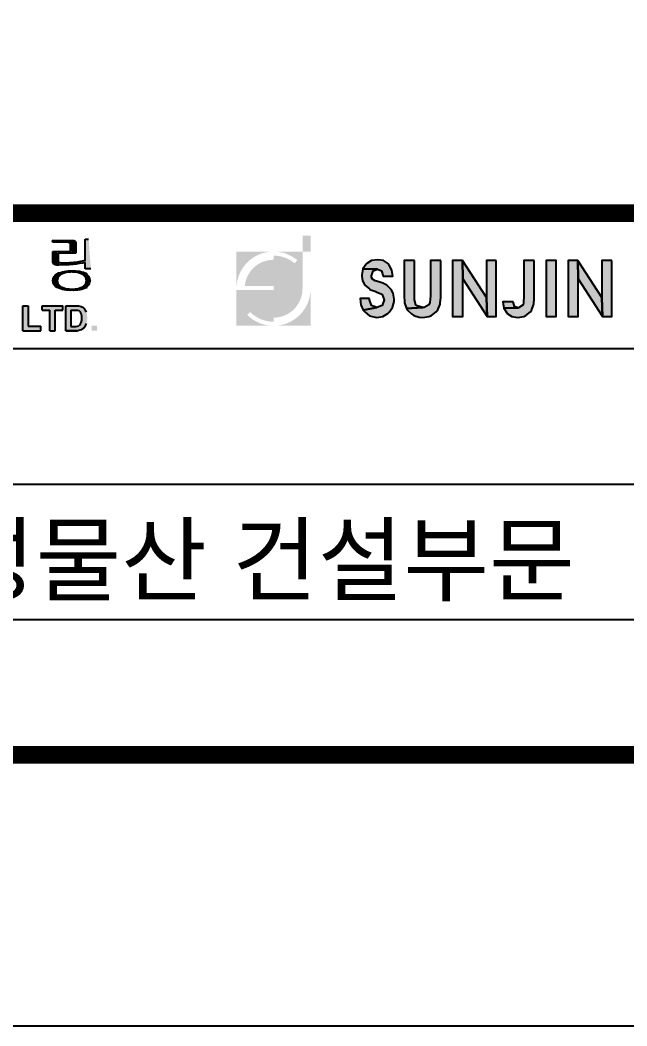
# Model space of a CAD drawing. Header units: millimetres. Extents: x 0 to 1079, y 0 to 594.
# Drawn here: x 269.2 to 314, y 0 to 74.2 of the extents above; entities that cross this region are included whole.
import ezdxf
from ezdxf.enums import TextEntityAlignment as Align

# ---------------------------------------------------------------- set-up
doc = ezdxf.new("R2010")
doc.units = ezdxf.units.MM
doc.layers.add('A-ANNO-TTLB', color=7, linetype='Continuous')
doc.styles.add('GUN', font='GNGT.TTF')
doc.styles.add('TTLB-BIG', font='Gulim.TTF', dxfattribs={"height": 3})
doc.styles.add('굴림체', font='GulimChe.TTF', dxfattribs={"height": 3})

# ---------------------------------------------------------------- blocks, each defined once
blk = doc.blocks.new('W')
at = {"layer": 'A-ANNO-TTLB'}
h = blk.add_hatch(color=7, dxfattribs=at)
h.paths.add_polyline_path([(287.944, 57.164), (285.203, 57.164), (285.203, 54.626), (285.211, 54.626, -0.392609)])
h.paths.add_polyline_path([(287.944, 57.164, -0.175016), (289.696, 56.531), (289.503, 56.3, 0.175016), (287.944, 56.863), (287.944, 56.561, 0.386565), (285.815, 54.626), (287.944, 54.626), (287.944, 54.325), (285.203, 54.325), (285.203, 51.682), (287.944, 51.682, -0.200092), (285.997, 52.493), (286.211, 52.705, 0.200092), (287.944, 51.983), (287.944, 52.284, 0.414214), (290.083, 54.423), (290.083, 57.164)])
h.paths.add_polyline_path([(287.944, 51.682), (290.685, 51.682), (290.685, 54.423, -0.414214)])
h.paths.add_polyline_path([(290.083, 57.164), (290.685, 57.164), (290.685, 58.338), (290.083, 58.338)])
h = blk.add_hatch(color=7, dxfattribs=at)
h.paths.add_polyline_path([(310.417, 56.493), (310.444, 55.162), (312.236, 52.38), (312.182, 53.778)])
h.paths.add_polyline_path([(310.417, 56.493), (309.698, 56.493), (309.698, 52.38), (310.444, 52.38), (310.444, 55.162)])
h.paths.add_polyline_path([(312.929, 56.493), (312.182, 56.493), (312.182, 53.778), (312.236, 52.38), (312.929, 52.38)])
h.paths.add_polyline_path([(308.816, 52.38), (308.816, 56.493), (308.069, 56.493), (308.069, 52.38)])
h.paths.add_polyline_path([(307.187, 56.493), (306.427, 56.493), (306.427, 53.9), (306.399, 53.371), (306.372, 53.221), (306.033, 53.018), (306.006, 53.018), (304.947, 52.99), (305.164, 52.638), (305.191, 52.597), (305.544, 52.38), (305.992, 52.298), (306.427, 52.38), (306.576, 52.447), (306.929, 52.719), (306.997, 52.814), (307.146, 53.235), (307.16, 53.276), (307.187, 53.71), (307.187, 53.818)])
h.paths.add_polyline_path([(305.626, 53.452), (304.879, 53.452), (304.947, 52.99), (306.006, 53.018), (305.734, 53.113)])
h.paths.add_polyline_path([(301.893, 56.493), (301.92, 55.162), (303.712, 52.38), (303.657, 53.778)])
h.paths.add_polyline_path([(301.893, 56.493), (301.16, 56.493), (301.16, 52.38), (301.92, 52.38), (301.92, 55.162)])
h.paths.add_polyline_path([(304.39, 56.493), (303.657, 56.493), (303.657, 53.778), (303.712, 52.38), (304.39, 52.38)])
h.paths.add_polyline_path([(300.291, 56.493), (299.531, 56.493), (299.531, 53.9), (299.49, 53.398), (299.422, 53.235), (299.069, 53.045), (298.961, 53.045), (297.753, 52.95), (297.807, 52.868), (298.119, 52.556), (298.296, 52.447), (298.703, 52.312), (298.974, 52.298), (299.422, 52.366), (299.612, 52.447), (299.952, 52.719), (300.074, 52.868), (300.237, 53.276), (300.25, 53.343), (300.291, 53.764), (300.291, 53.913)])
h.paths.add_polyline_path([(298.35, 56.493), (297.59, 56.493), (297.59, 53.913), (297.603, 53.438), (297.617, 53.371), (297.753, 52.95), (298.961, 53.045), (298.54, 53.153), (298.459, 53.235), (298.364, 53.601), (298.35, 53.9)])
h.paths.add_polyline_path([(295.635, 56.56), (295.187, 56.493), (294.834, 56.275), (294.794, 56.221), (294.549, 55.882), (295.622, 55.855), (295.92, 55.732), (296.042, 55.339), (296.762, 55.339), (296.68, 55.8), (296.49, 56.167), (296.422, 56.248), (296.069, 56.493)])
h.paths.add_polyline_path([(294.549, 55.882), (294.454, 55.447), (294.454, 55.352), (294.508, 54.999), (294.685, 54.687), (295.024, 54.402), (295.065, 54.375), (295.486, 54.212), (295.513, 54.199), (295.947, 54.022), (295.974, 53.995), (296.11, 53.601), (295.974, 53.194), (295.974, 53.18), (295.567, 53.031), (294.563, 52.841), (294.699, 52.678), (295.038, 52.42), (295.445, 52.312), (295.581, 52.298), (296.015, 52.366), (296.382, 52.583), (296.49, 52.692), (296.721, 53.045), (296.843, 53.466), (296.843, 53.656), (296.775, 54.104), (296.626, 54.375), (296.314, 54.674), (296.002, 54.837), (295.73, 54.932), (295.459, 55.013), (295.255, 55.135), (295.187, 55.244), (295.187, 55.38), (295.296, 55.732), (295.622, 55.855)])
h.paths.add_polyline_path([(295.038, 53.696), (294.346, 53.696), (294.4, 53.235), (294.563, 52.841), (295.567, 53.031), (295.187, 53.194), (295.038, 53.588)])
at = {"layer": 'A-ANNO-TTLB', "ltscale": 5}
h = blk.add_hatch(color=256, dxfattribs=at)
h.paths.add_polyline_path([(270.756, 51.322), (270.756, 51.655), (269.832, 51.654), (269.833, 53.162), (269.443, 53.162), (269.444, 51.322)])
h.paths.add_polyline_path([(271.817, 52.835), (272.384, 52.836), (272.383, 53.163), (270.868, 53.162), (270.868, 52.834), (271.427, 52.834), (271.429, 51.321), (271.817, 51.322)])
h.paths.add_polyline_path([(272.609, 51.322), (273.434, 51.323), (273.544, 51.331), (273.646, 51.353), (273.74, 51.388), (273.824, 51.435), (273.903, 51.496), (273.972, 51.569), (274.033, 51.657), (274.042, 51.674), (274.088, 51.761), (274.124, 51.854), (274.152, 51.952), (274.172, 52.057), (274.183, 52.167), (274.188, 52.284), (274.186, 52.363), (274.175, 52.475), (274.157, 52.581), (274.127, 52.679), (274.09, 52.771), (274.043, 52.856), (273.985, 52.936), (273.915, 53.005), (273.835, 53.062), (273.748, 53.106), (273.65, 53.138), (273.543, 53.157), (273.428, 53.161), (272.609, 53.163)])
h.paths.add_polyline_path([(272.987, 52.846), (273.361, 52.845), (273.459, 52.836), (273.558, 52.806), (273.639, 52.752), (273.645, 52.745), (273.697, 52.682), (273.737, 52.601), (273.766, 52.503), (273.782, 52.387), (273.789, 52.256), (273.789, 52.239), (273.783, 52.119), (273.764, 52.011), (273.736, 51.917), (273.698, 51.833), (273.641, 51.754), (273.564, 51.692), (273.474, 51.654), (273.368, 51.642), (272.988, 51.641)], flags=16)
h.paths.add_polyline_path([(274.901, 51.322), (274.902, 51.698), (274.512, 51.699), (274.511, 51.321)])
at = {"layer": 'A-ANNO-TTLB'}
for p, q in [((271.605, 57.991), (273.095, 57.991)), ((274.047, 58.086), (274.291, 58.086)), ((274.047, 56.515), (274.047, 58.086)), ((271.646, 56.471), (271.646, 57.177)), ((271.646, 57.177), (272.948, 57.177)), ((272.797, 57.847), (271.717, 57.847)), ((272.948, 57.177), (272.948, 57.673)), ((273.355, 57.745), (273.355, 57.033)), ((272.053, 57.033), (272.053, 56.474)), ((273.355, 57.033), (272.053, 57.033)), ((274.047, 55.884), (274.047, 56.363)), ((274.454, 55.884), (274.047, 55.884)), ((269.444, 51.322), (269.443, 53.162)), ((269.443, 53.162), (269.833, 53.162)), ((269.833, 53.162), (269.832, 51.654)), ((270.868, 53.162), (272.383, 53.163)), ((270.868, 52.834), (270.868, 53.162)), ((270.868, 52.834), (271.427, 52.834)), ((271.429, 51.321), (271.427, 52.834)), ((271.817, 52.835), (272.384, 52.836)), ((271.817, 51.322), (271.817, 52.835)), ((272.384, 52.836), (272.383, 53.163)), ((272.609, 51.322), (272.609, 53.163)), ((272.609, 53.163), (273.428, 53.161)), ((272.987, 52.846), (272.988, 51.641)), ((272.987, 52.846), (273.361, 52.845)), ((273.361, 52.845), (273.459, 52.836)), ((273.428, 53.161), (273.543, 53.157)), ((273.459, 52.836), (273.558, 52.806)), ((273.543, 53.157), (273.65, 53.138)), ((273.639, 52.752), (273.558, 52.806)), ((273.639, 52.752), (273.645, 52.745)), ((273.645, 52.745), (273.697, 52.682)), ((273.65, 53.138), (273.748, 53.106)), ((273.748, 53.106), (273.835, 53.062)), ((273.835, 53.062), (273.915, 53.005)), ((273.915, 53.005), (273.985, 52.936)), ((273.985, 52.936), (274.043, 52.856)), ((274.09, 52.771), (274.043, 52.856)), ((274.127, 52.679), (274.09, 52.771)), ((273.737, 52.601), (273.697, 52.682)), ((273.736, 51.917), (273.764, 52.011)), ((273.766, 52.503), (273.737, 52.601)), ((273.764, 52.011), (273.783, 52.119)), ((273.782, 52.387), (273.766, 52.503)), ((273.789, 52.256), (273.782, 52.387)), ((273.783, 52.119), (273.789, 52.239)), ((273.789, 52.256), (273.789, 52.239)), ((269.444, 51.322), (270.756, 51.322)), ((269.832, 51.654), (270.756, 51.655)), ((270.756, 51.322), (270.756, 51.655)), ((271.429, 51.321), (271.817, 51.322)), ((272.609, 51.322), (273.434, 51.323)), ((272.609, 51.322), (273.434, 51.323)), ((273.413, 51.322), (272.609, 51.322)), ((272.988, 51.641), (273.368, 51.642)), ((273.368, 51.642), (273.474, 51.654)), ((273.434, 51.323), (273.413, 51.322)), ((273.434, 51.323), (273.544, 51.331)), ((273.474, 51.654), (273.564, 51.692)), ((273.646, 51.353), (273.544, 51.331)), ((273.641, 51.754), (273.564, 51.692)), ((273.641, 51.754), (273.698, 51.833)), ((273.74, 51.388), (273.646, 51.353)), ((273.698, 51.833), (273.736, 51.917)), ((273.824, 51.435), (273.74, 51.388)), ((273.903, 51.496), (273.824, 51.435)), ((273.972, 51.569), (273.903, 51.496)), ((273.972, 51.569), (274.033, 51.657)), ((274.033, 51.657), (274.042, 51.674)), ((274.042, 51.674), (274.088, 51.761)), ((274.088, 51.761), (274.124, 51.854)), ((190, 50), (350, 50)), ((190, 40), (350, 40)), ((190, 30), (350, 30)), ((0, 0), (841, 0))]:
    blk.add_line(p, q, dxfattribs=at)
at = {"layer": 'A-ANNO-TTLB', "const_width": 1.3}
blk.add_lwpolyline([(40, 574), (821, 574), (821, 20), (40, 20)], close=True, dxfattribs=at)
blk.add_lwpolyline([(40, 60), (821.297, 60)], dxfattribs=at)
at = {"layer": 'A-ANNO-TTLB', "color": 7}
for points in [[(295.635, 56.56), (295.187, 56.493), (294.834, 56.275), (294.794, 56.221), (294.549, 55.882), (295.622, 55.855), (295.92, 55.732), (296.042, 55.339), (296.762, 55.339), (296.68, 55.8), (296.49, 56.167), (296.422, 56.248), (296.069, 56.493), (295.635, 56.56)], [(298.35, 56.493), (297.59, 56.493), (297.59, 53.913), (297.603, 53.438), (297.617, 53.371), (297.753, 52.95), (298.961, 53.045), (298.54, 53.153), (298.459, 53.235), (298.364, 53.601), (298.35, 53.9), (298.35, 56.493)], [(300.291, 56.493), (299.531, 56.493), (299.531, 53.9), (299.49, 53.398), (299.422, 53.235), (299.069, 53.045), (298.961, 53.045), (297.753, 52.95), (297.807, 52.868), (298.119, 52.556), (298.296, 52.447), (298.703, 52.312), (298.974, 52.298), (299.422, 52.366), (299.612, 52.447), (299.952, 52.719), (300.074, 52.868), (300.237, 53.276), (300.25, 53.343), (300.291, 53.764), (300.291, 53.913), (300.291, 56.493)], [(301.893, 56.493), (301.16, 56.493), (301.16, 52.38), (301.92, 52.38), (301.92, 55.162), (301.893, 56.493)], [(301.893, 56.493), (301.92, 55.162), (303.712, 52.38), (303.657, 53.778), (301.893, 56.493)], [(304.39, 56.493), (303.657, 56.493), (303.657, 53.778), (303.712, 52.38), (304.39, 52.38), (304.39, 56.493)], [(307.187, 56.493), (306.427, 56.493), (306.427, 53.9), (306.399, 53.371), (306.372, 53.221), (306.033, 53.018), (306.006, 53.018), (304.947, 52.99), (305.164, 52.638), (305.191, 52.597), (305.544, 52.38), (305.992, 52.298), (305.992, 52.298), (306.427, 52.38), (306.576, 52.447), (306.929, 52.719), (306.997, 52.814), (307.146, 53.235), (307.16, 53.276), (307.187, 53.71), (307.187, 53.818), (307.187, 56.493)], [(308.816, 52.38), (308.816, 56.493), (308.069, 56.493), (308.069, 52.38), (308.816, 52.38), (308.816, 52.38)], [(310.417, 56.493), (309.698, 56.493), (309.698, 52.38), (310.444, 52.38), (310.444, 55.162), (310.417, 56.493)], [(310.417, 56.493), (310.444, 55.162), (312.236, 52.38), (312.182, 53.778), (310.417, 56.493)], [(312.929, 56.493), (312.182, 56.493), (312.182, 53.778), (312.236, 52.38), (312.929, 52.38), (312.929, 56.493)], [(294.549, 55.882), (294.454, 55.447), (294.454, 55.352), (294.508, 54.999), (294.685, 54.687), (295.024, 54.402), (295.065, 54.375), (295.486, 54.212), (295.513, 54.199), (295.947, 54.022), (295.974, 53.995), (296.11, 53.601), (295.974, 53.194), (295.974, 53.18), (295.567, 53.031), (295.567, 53.031), (294.563, 52.841), (294.699, 52.678), (295.038, 52.42), (295.445, 52.312), (295.581, 52.298), (296.015, 52.366), (296.382, 52.583), (296.49, 52.692), (296.721, 53.045), (296.843, 53.466), (296.843, 53.656), (296.775, 54.104), (296.626, 54.375), (296.314, 54.674), (296.002, 54.837), (295.73, 54.932), (295.459, 55.013), (295.255, 55.135), (295.187, 55.244), (295.187, 55.38), (295.296, 55.732), (295.622, 55.855), (294.549, 55.882)], [(295.038, 53.696), (294.346, 53.696), (294.4, 53.235), (294.563, 52.841), (295.567, 53.031), (295.187, 53.194), (295.038, 53.588), (295.038, 53.696)], [(305.626, 53.452), (304.879, 53.452), (304.947, 52.99), (306.006, 53.018), (305.734, 53.113), (305.626, 53.452)]]:
    blk.add_lwpolyline(points, dxfattribs=at)
at = {"layer": 'A-ANNO-TTLB', "extrusion": (0, 0, -1)}
for centre, major_axis, start_param, end_param in [((271.731, 57.979), (0, 0.148), 3.902161, 4.794139), ((273.122, 57.591), (0, 0.401), -0.080064, 0.534124), ((273.158, 57.769), (0, 0.233), 0.769435, 1.672727), ((271.711, 57.988), (0, 0.141), 3.086558, 3.734962), ((272.817, 57.693), (0, 0.155), -0.150292, 1.704067), ((271.884, 56.451), (0, 0.282), 3.838097, 4.784549), ((272.177, 56.455), (0, 0.148), 3.878923, 4.843648), ((272.693, 63.003), (0, 6.681), 2.900939, 3.074092), ((271.915, 56.565), (0, 0.395), 3.077126, 3.720707), ((272.029, 74.946), (0, 18.775), 3.070764, 3.147391), ((272.935, 52.667), (0, 3.077), -0.380418, 0.049558), ((272.214, 56.654), (0, 0.34), 3.069402, 3.575847), ((272.342, 72.626), (0, 16.311), 3.088567, 3.149274), ((273.206, 52.631), (0, 3.114), -0.053342, 0.374142), ((272.665, 64.258), (0, 8.061), 2.938485, 3.069526), ((272.128, 54.989), (0, 0.569), -1.512482, -0.346407), ((272.13, 55.043), (0, 0.57), 3.480353, 4.675162), ((272.929, 57.501), (0, 3.201), 3.091604, 3.502283), ((273.212, 57.52), (0, 3.221), 2.781405, 3.19545)]:
    blk.add_ellipse(centre, major_axis=major_axis, ratio=0.85, start_param=start_param, end_param=end_param, dxfattribs=at)
at = {"layer": 'A-ANNO-TTLB'}
for points in [[(271.605, 57.991), (271.644, 57.871), (271.717, 57.847)], [(271.605, 57.991), (273.095, 57.991), (271.717, 57.847), (272.797, 57.847)], [(272.797, 57.847), (272.911, 57.805), (273.095, 57.991), (273.296, 57.936)], [(272.908, 57.807), (272.948, 57.673), (273.296, 57.936), (273.355, 57.745)], [(273.296, 57.936), (273.355, 57.745), (273.355, 57.745)], [(274.047, 58.086), (274.291, 58.086), (274.047, 55.884), (274.454, 55.884)], [(271.646, 57.177), (271.646, 56.471), (272.053, 57.033), (272.053, 56.474)], [(271.646, 57.177), (272.948, 57.177), (272.053, 57.033), (273.355, 57.033)], [(272.948, 57.673), (272.948, 57.177), (273.355, 57.745), (273.355, 57.033)], [(271.646, 56.471), (271.731, 56.235), (272.053, 56.474), (272.093, 56.345)], [(273.076, 56.337), (274.047, 56.515), (273.158, 56.218), (274.047, 56.363)], [(271.731, 56.235), (271.936, 56.171), (272.093, 56.345), (272.235, 56.315)], [(272.235, 56.315), (273.076, 56.337), (271.936, 56.171), (273.158, 56.218)], [(271.964, 55.524), (272.504, 55.702), (272.273, 55.427), (272.646, 55.567)], [(272.498, 55.707), (273.065, 55.74), (272.646, 55.567), (273.05, 55.597)], [(273.065, 55.74), (273.065, 55.74), (273.638, 55.702), (273.05, 55.597)], [(273.05, 55.597), (273.441, 55.567), (273.638, 55.702)], [(273.638, 55.702), (274.173, 55.529), (273.443, 55.569), (273.831, 55.427)], [(271.733, 55.339), (271.646, 55.022), (272.111, 55.255), (272.053, 55.02)], [(271.646, 55.022), (271.74, 54.697), (272.053, 55.02), (272.114, 54.773)], [(271.733, 55.339), (271.964, 55.524), (272.111, 55.255), (272.273, 55.427)], [(274.173, 55.529), (274.396, 55.326), (273.831, 55.427), (273.999, 55.254)], [(274.047, 55.02), (273.99, 54.776), (274.481, 55.022), (274.396, 54.709)], [(273.999, 55.254), (274.047, 55.02), (274.395, 55.326), (274.481, 55.022)], [(271.74, 54.697), (271.969, 54.506), (272.114, 54.773), (272.273, 54.621)], [(272.649, 54.479), (272.273, 54.621), (272.489, 54.341), (271.969, 54.506)], [(272.649, 54.479), (273.05, 54.447), (272.489, 54.341), (273.065, 54.304)], [(273.444, 54.472), (273.05, 54.447), (273.627, 54.336), (273.065, 54.304)], [(273.827, 54.616), (273.444, 54.472), (274.177, 54.506), (273.627, 54.336)], [(273.99, 54.776), (273.827, 54.616), (274.396, 54.709), (274.177, 54.506)]]:
    blk.add_solid(points, dxfattribs=at)
at = {"layer": 'A-ANNO-TTLB', "style": 'GUN'}
blk.add_text('삼성물산 건설부문', height=5.04, dxfattribs=at).set_placement((283.957, 31.883), align=Align.CENTER)
at = {"layer": 'A-ANNO-TTLB', "style": '굴림체'}
blk.add_attdef('도면번호', text='', height=5, rotation=180, dxfattribs=at).set_placement((89.787, 569.416), align=Align.CENTER)
for tag, p in [('관련참조도면', (789.017, 63.683)), ('시공공구', (666.048, 51.244)), ('도면명칭', (770.985, 51.488)), ('축척', (666.077, 38.384)), ('도면번호', (770.999, 38.448)), ('CAD파일명', (771.642, 25.604)), ('페이지', (666.762, 25.371))]:
    blk.add_attdef(tag, text='', height=3, dxfattribs=at).set_placement(p, align=Align.CENTER)
at = {"layer": 'A-ANNO-TTLB', "style": '굴림체', "flags": 8}
for tag, p in [('개정4-번호', (364.545, 55.733)), ('개정4-개정사유', (464.615, 55.496)), ('개정3-번호', (364.545, 48.364)), ('개정3-개정사유', (464.615, 48.117)), ('개정2-번호', (364.545, 40.364)), ('개정2-개정사유', (464.615, 40.117)), ('개정1-번호', (364.545, 32.364)), ('개정1-개정사유', (464.615, 32.117))]:
    blk.add_attdef(tag, text='', height=3, dxfattribs=at).set_placement(p, align=Align.MIDDLE)
at = {"layer": 'A-ANNO-TTLB'}
for tag, style, flags, p in [('개정4-날짜', '굴림체', 8, (385.084, 55.701)), ('개정4-작성자', '굴림체', 8, (522.808, 55.455)), ('개정4-검토자', '굴림체', 8, (552.576, 55.335)), ('설계회사', 'TTLB-BIG', 1, (214.366, 54.924)), ('개정4-확인자', '굴림체', 8, (583.194, 55.206)), ('개정3-날짜', '굴림체', 8, (385.084, 48.446)), ('개정3-작성자', '굴림체', 8, (522.808, 47.938)), ('개정3-검토자', '굴림체', 8, (552.576, 47.942)), ('개정3-확인자', '굴림체', 8, (583.194, 47.938)), ('개정2-날짜', '굴림체', 8, (385.084, 40.446)), ('개정2-작성자', '굴림체', 8, (522.808, 39.938)), ('개정2-검토자', '굴림체', 8, (552.576, 39.942)), ('개정2-확인자', '굴림체', 8, (583.194, 39.938)), ('개정1-날짜', '굴림체', 8, (385.084, 32.446)), ('개정1-작성자', '굴림체', 8, (522.808, 31.938)), ('개정1-검토자', '굴림체', 8, (552.576, 31.942)), ('개정1-확인자', '굴림체', 8, (583.194, 31.938))]:
    blk.add_attdef(tag, text='', height=3, dxfattribs=dict(at, style=style, flags=flags)).set_placement(p, align=Align.MIDDLE_LEFT)
at = {"layer": 'A-ANNO-TTLB', "style": '굴림체'}
for tag, p in [('설계회사', (214.366, 54.924)), ('설계감리', (214.366, 45.162)), ('설계건명', (76.102, 34.873)), ('시공회사', (214.366, 35.039)), ('시공건명', (76.102, 25.057)), ('시공감리', (214.366, 25.277))]:
    blk.add_attdef(tag, text='', height=3, dxfattribs=at).set_placement(p, align=Align.MIDDLE_LEFT)

msp = doc.modelspace()

# ---------------------------------------------------------------- block references
msp.add_blockref('W', (0, 0))

doc.saveas('drawing.dxf')
